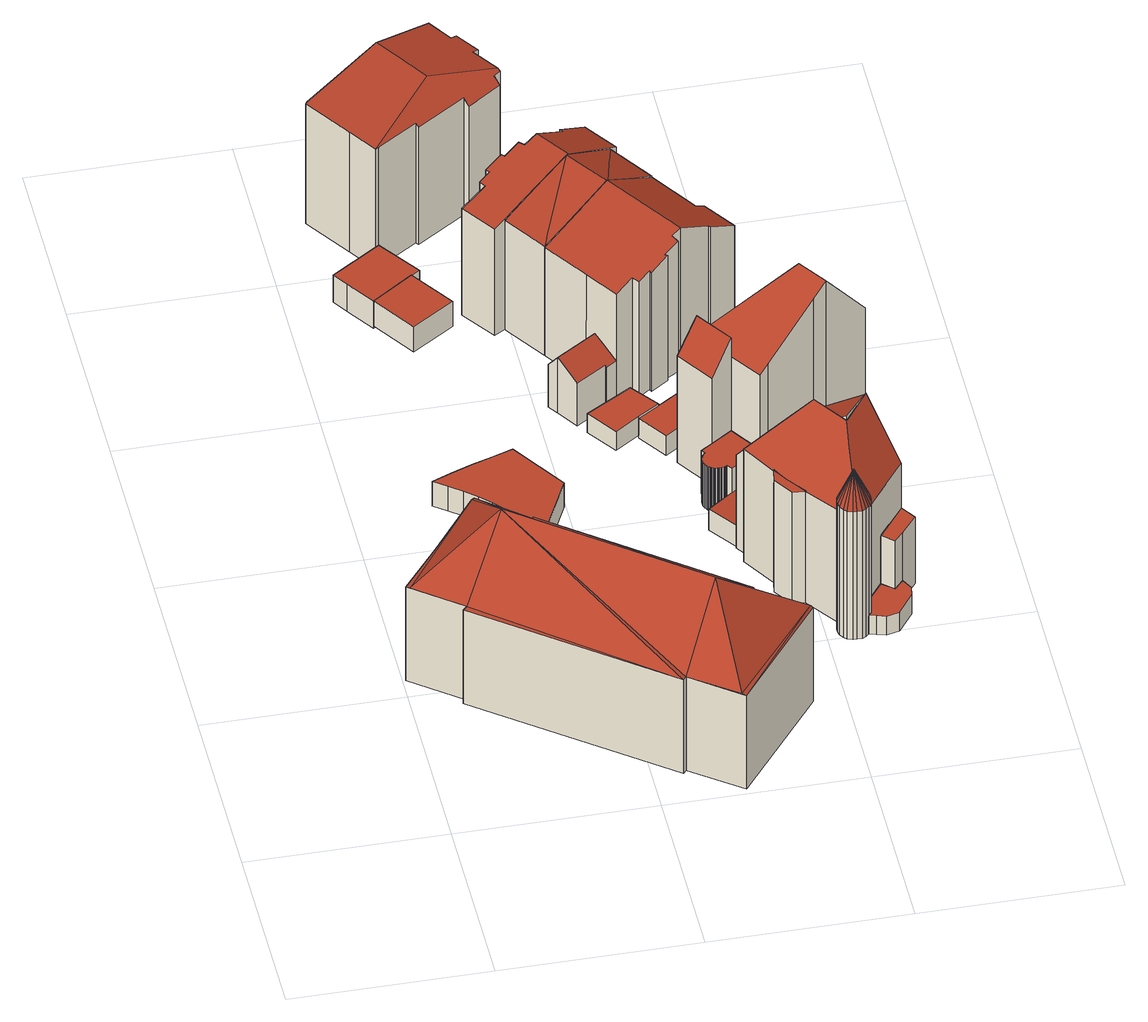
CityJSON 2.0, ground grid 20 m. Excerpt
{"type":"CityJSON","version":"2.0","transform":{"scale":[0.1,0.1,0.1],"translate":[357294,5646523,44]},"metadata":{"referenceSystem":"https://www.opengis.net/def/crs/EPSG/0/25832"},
"CityObjects":{
"building1":{"type":"Building","attributes":{"Gemeindeschluessel":"05315000","Geometrietyp2DReferenz":"3000","function":"31001_2000","roofType":"5000","measuredHeight":18.31},"address":[{"country":"Germany","locality":"Köln","thoroughfareNumber":"15","thoroughfareName":"Mevissenstr."}],"geometry":[{"type":"Solid","lod":"2","boundaries":[[[[0,1,2,3]],[[4,5,1,0]],[[6,7,5,4]],[[8,9,7,6]],[[10,11,9,8]],[[12,13,11,10]],[[14,15,13,12]],[[16,17,15,14]],[[18,19,17,16]],[[20,21,19,18]],[[22,23,21,20]],[[24,25,23,22]],[[26,27,25,24]],[[3,2,27,26]],[[14,28,16]],[[28,29,16]],[[30,29,28]],[[31,32,0]],[[33,31,0]],[[0,3,26,33]],[[30,12,10]],[[30,10,8]],[[30,8,6]],[[31,30,6]],[[6,32,31]],[[12,30,28]],[[33,24,31]],[[18,29,30]],[[18,30,31]],[[20,18,31]],[[20,31,24]],[[24,22,20]],[[32,4,0]],[[32,6,4]],[[28,14,12]],[[29,18,16]],[[33,26,24]],[[1,5,7,9,11,13,15,17,19,21,23,25,27,2]]]],"semantics":{"surfaces":[{"type":"WallSurface"},{"type":"RoofSurface"},{"type":"GroundSurface"}],"values":[[0,0,0,0,0,0,0,0,0,0,0,0,0,0,1,1,1,1,1,1,1,1,1,1,1,1,1,1,1,1,1,1,0,0,0,0,0,2]]}}]},
"building2":{"type":"Building","attributes":{"Gemeindeschluessel":"05315000","Geometrietyp2DReferenz":"3000","function":"51009_1611","roofType":"1000","measuredHeight":2.93},"geometry":[{"type":"Solid","lod":"2","boundaries":[[[[34,35,36,37]],[[38,39,35,34]],[[40,41,39,38]],[[42,43,41,40]],[[44,45,43,42]],[[46,47,45,44]],[[48,49,47,46]],[[50,51,49,48]],[[52,53,51,50]],[[54,55,53,52]],[[56,57,55,54]],[[58,59,57,56]],[[60,61,59,58]],[[37,36,61,60]],[[58,56,54,52,50,48,46,44,42,40,38,34,37,60]],[[35,39,41,43,45,47,49,51,53,55,57,59,61,36]]]],"semantics":{"surfaces":[{"type":"WallSurface"},{"type":"RoofSurface"},{"type":"GroundSurface"}],"values":[[0,0,0,0,0,0,0,0,0,0,0,0,0,0,1,2]]}}]},
"building3":{"type":"Building","attributes":{"Gemeindeschluessel":"05315000","Geometrietyp2DReferenz":"3000","function":"31001_2460","roofType":"1000","measuredHeight":3.33},"geometry":[{"type":"Solid","lod":"2","boundaries":[[[[62,63,64,65]],[[66,67,63,62]],[[68,69,67,66]],[[70,71,69,68]],[[72,73,71,70]],[[74,75,73,72]],[[65,64,75,74]],[[72,70,68,66,62,65,74]],[[63,67,69,71,73,75,64]]]],"semantics":{"surfaces":[{"type":"WallSurface"},{"type":"RoofSurface"},{"type":"GroundSurface"}],"values":[[0,0,0,0,0,0,0,1,2]]}}]},
"building4":{"type":"Building","attributes":{"Gemeindeschluessel":"05315000","Geometrietyp2DReferenz":"3000","function":"31001_2460","roofType":"1000","measuredHeight":3.19},"geometry":[{"type":"Solid","lod":"2","boundaries":[[[[76,77,78,79]],[[80,81,77,76]],[[82,83,81,80]],[[79,78,83,82]],[[80,76,79,82]],[[77,81,83,78]]]],"semantics":{"surfaces":[{"type":"WallSurface"},{"type":"RoofSurface"},{"type":"GroundSurface"}],"values":[[0,0,0,0,1,2]]}}]},
"building5":{"type":"Building","attributes":{"Gemeindeschluessel":"05315000","Geometrietyp2DReferenz":"3000","function":"31001_2000","roofType":"5000","measuredHeight":16.53},"address":[{"country":"Germany","locality":"Köln","thoroughfareNumber":"22","thoroughfareName":"Worringer Str."}],"geometry":[{"type":"Solid","lod":"2","boundaries":[[[[84,85,86,87]],[[88,89,85,84]],[[90,91,89,88]],[[92,93,91,90]],[[94,95,93,92]],[[96,97,95,94]],[[98,99,97,96]],[[100,101,99,98]],[[102,103,101,100]],[[104,105,103,102]],[[106,107,105,104]],[[108,109,107,106]],[[110,111,109,108]],[[112,113,111,110]],[[114,115,113,112]],[[116,117,115,114]],[[118,119,117,116]],[[120,121,119,118]],[[122,123,121,120]],[[87,86,123,122]],[[116,114,112,110,108,106,104,102,100,124,118]],[[98,96,94,92,90,88,124,100]],[[84,87,122,120,118,124,88]],[[85,89,91,93,95,97,99,101,103,105,107,109,111,113,115,117,119,121,123,86]]]],"semantics":{"surfaces":[{"type":"WallSurface"},{"type":"RoofSurface"},{"type":"GroundSurface"}],"values":[[0,0,0,0,0,0,0,0,0,0,0,0,0,0,0,0,0,0,0,0,1,1,1,2]]}}]},
"building6":{"type":"Building","attributes":{"Gemeindeschluessel":"05315000","Geometrietyp2DReferenz":"3000","function":"31001_2460","roofType":"1000","measuredHeight":2.36},"geometry":[{"type":"Solid","lod":"2","boundaries":[[[[125,126,127,128]],[[129,130,126,125]],[[131,132,130,129]],[[133,134,132,131]],[[128,127,134,133]],[[131,129,125,128,133]],[[126,130,132,134,127]]]],"semantics":{"surfaces":[{"type":"WallSurface"},{"type":"RoofSurface"},{"type":"GroundSurface"}],"values":[[0,0,0,0,0,1,2]]}}]},
"building7":{"type":"Building","attributes":{"Gemeindeschluessel":"05315000","Geometrietyp2DReferenz":"3000","function":"31001_1000"},"address":[{"country":"Germany","locality":"Köln","thoroughfareNumber":"24","thoroughfareName":"Worringer Str."}],"children":["building7-1","building7-2"]},
"building7-1":{"type":"BuildingPart","attributes":{"roofType":"3100","measuredHeight":16.24},"parents":["building7"],"geometry":[{"type":"Solid","lod":"2","boundaries":[[[[135,136,137,138]],[[139,140,136,135]],[[141,142,140,139]],[[143,144,142,141]],[[145,146,144,143]],[[147,148,146,145]],[[149,150,148,147]],[[151,152,150,149]],[[153,154,152,151]],[[155,156,154,153]],[[157,158,156,155]],[[159,160,158,157]],[[161,162,160,159]],[[163,164,162,161]],[[165,166,164,163]],[[167,166,165]],[[168,169,170]],[[138,137,168,170]],[[165,163,161,159,157,155,171]],[[153,151,149,147,145,143,141,139,135,138,170,172,171,155]],[[136,140,142,144,146,148,150,152,154,156,158,160,162,164,166,173,168,137]],[[167,165,171]],[[166,167,174,173]],[[167,171,174]],[[169,172,170]],[[174,169,168,173]],[[174,171,172,169]]]],"semantics":{"surfaces":[{"type":"WallSurface"},{"type":"RoofSurface"},{"type":"GroundSurface"},{"type":"ClosureSurface"}],"values":[[0,0,0,0,0,0,0,0,0,0,0,0,0,0,0,0,0,0,1,1,2,0,3,3,0,3,3]]}}]},
"building7-2":{"type":"BuildingPart","attributes":{"roofType":"3100","measuredHeight":16.38},"parents":["building7"],"geometry":[{"type":"Solid","lod":"2","boundaries":[[[[175,176,177,178]],[[169,168,176,175]],[[178,177,166,167]],[[179,178,167]],[[171,180,179,167]],[[179,180,175]],[[172,169,175,180]],[[179,175,178]],[[176,168,173,166,177]],[[173,174,167,166]],[[168,169,174,173]],[[171,172,180]],[[167,174,171]],[[174,169,172,171]]]],"semantics":{"surfaces":[{"type":"WallSurface"},{"type":"RoofSurface"},{"type":"GroundSurface"},{"type":"ClosureSurface"}],"values":[[0,0,0,1,1,1,1,0,2,3,3,0,3,3]]}}]},
"building8":{"type":"Building","attributes":{"Gemeindeschluessel":"05315000","Geometrietyp2DReferenz":"3000","function":"31001_2460","roofType":"1000","measuredHeight":2.36},"geometry":[{"type":"Solid","lod":"2","boundaries":[[[[181,182,183,184]],[[185,186,182,181]],[[187,188,186,185]],[[189,190,188,187]],[[184,183,190,189]],[[187,185,181,184,189]],[[182,186,188,190,183]]]],"semantics":{"surfaces":[{"type":"WallSurface"},{"type":"RoofSurface"},{"type":"GroundSurface"}],"values":[[0,0,0,0,0,1,2]]}}]},
"building9":{"type":"Building","attributes":{"Gemeindeschluessel":"05315000","Geometrietyp2DReferenz":"3000","function":"51009_1610","roofType":"1000","measuredHeight":5.3},"geometry":[{"type":"Solid","lod":"2","boundaries":[[[[191,192,193,194]],[[195,196,192,191]],[[197,198,196,195]],[[199,200,198,197]],[[201,202,200,199]],[[203,204,202,201]],[[205,206,204,203]],[[207,208,206,205]],[[209,210,208,207]],[[211,212,210,209]],[[213,214,212,211]],[[215,216,214,213]],[[217,218,216,215]],[[219,220,218,217]],[[221,222,220,219]],[[223,224,222,221]],[[225,226,224,223]],[[227,228,226,225]],[[229,230,228,227]],[[231,232,230,229]],[[233,234,232,231]],[[235,236,234,233]],[[237,238,236,235]],[[239,240,238,237]],[[241,242,240,239]],[[243,244,242,241]],[[245,246,244,243]],[[247,248,246,245]],[[249,250,248,247]],[[251,252,250,249]],[[253,254,252,251]],[[255,256,254,253]],[[257,258,256,255]],[[259,260,258,257]],[[261,262,260,259]],[[263,264,262,261]],[[265,266,264,263]],[[267,268,266,265]],[[194,193,268,267]],[[265,263,261,259,257,255,253,251,249,247,245,243,241,239,237,235,233,231,229,227,225,223,221,219,217,215,213,211,209,207,205,203,201,199,197,195,191,194,267]],[[192,196,198,200,202,204,206,208,210,212,214,216,218,220,222,224,226,228,230,232,234,236,238,240,242,244,246,248,250,252,254,256,258,260,262,264,266,268,193]]]],"semantics":{"surfaces":[{"type":"WallSurface"},{"type":"RoofSurface"},{"type":"GroundSurface"}],"values":[[0,0,0,0,0,0,0,0,0,0,0,0,0,0,0,0,0,0,0,0,0,0,0,0,0,0,0,0,0,0,0,0,0,0,0,0,0,0,0,1,2]]}}]},
"building10":{"type":"Building","attributes":{"Gemeindeschluessel":"05315000","Geometrietyp2DReferenz":"3000","function":"31001_2460","roofType":"2100","measuredHeight":3.1},"geometry":[{"type":"Solid","lod":"2","boundaries":[[[[269,270,271,272]],[[273,274,270,269]],[[275,276,274,273]],[[277,278,276,275]],[[279,280,278,277]],[[272,271,280,279]],[[277,275,273,269,272,279]],[[270,274,276,278,280,271]]]],"semantics":{"surfaces":[{"type":"WallSurface"},{"type":"RoofSurface"},{"type":"GroundSurface"}],"values":[[0,0,0,0,0,0,1,2]]}}]},
"building11":{"type":"Building","attributes":{"Gemeindeschluessel":"05315000","Geometrietyp2DReferenz":"3000","function":"31001_1000"},"address":[{"country":"Germany","locality":"Köln","thoroughfareNumber":"26","thoroughfareName":"Worringer Str."}],"children":["building11-1","building11-2"]},
"building11-1":{"type":"BuildingPart","attributes":{"roofType":"3100","measuredHeight":16.53},"parents":["building11"],"geometry":[{"type":"Solid","lod":"2","boundaries":[[[[281,282,283,284]],[[285,286,282,281]],[[287,288,286,285]],[[289,290,288,287]],[[291,292,290,289]],[[293,294,295,292,291]],[[296,176,297,298,299]],[[300,301,176,296]],[[302,177,301,300]],[[303,304,177,302]],[[305,306,304,303]],[[307,308,306,305]],[[309,310,308,307]],[[311,312,310,309]],[[313,314,312,311]],[[315,316,314,313]],[[317,318,316,315]],[[284,283,318,317]],[[311,309,307,305,303,302,300,313]],[[296,299,293,291,289,287,285,281,284,317,315,313,300]],[[282,286,288,290,292,295,319,297,176,301,177,304,306,308,310,312,314,316,318,283]],[[298,320,294,293,299]],[[297,319,320,298]],[[319,295,294,320]]]],"semantics":{"surfaces":[{"type":"WallSurface"},{"type":"RoofSurface"},{"type":"GroundSurface"},{"type":"ClosureSurface"}],"values":[[0,0,0,0,0,0,0,0,0,0,0,0,0,0,0,0,0,0,1,1,2,0,3,3]]}}]},
"building11-2":{"type":"BuildingPart","attributes":{"roofType":"3100","measuredHeight":6.85},"parents":["building11"],"geometry":[{"type":"Solid","lod":"2","boundaries":[[[[321,322,323,324]],[[325,326,322,321]],[[327,328,326,325]],[[329,330,328,327]],[[298,297,330,329]],[[331,332,295,294]],[[324,323,332,331]],[[298,329,327,325,320]],[[321,324,331,294,320,325]],[[322,326,328,330,297,319,295,332,323]],[[297,298,320,319]],[[295,319,320,294]]]],"semantics":{"surfaces":[{"type":"WallSurface"},{"type":"RoofSurface"},{"type":"GroundSurface"},{"type":"ClosureSurface"}],"values":[[0,0,0,0,0,0,0,1,1,2,3,3]]}}]},
"building12":{"type":"Building","attributes":{"Gemeindeschluessel":"05315000","Geometrietyp2DReferenz":"3000","function":"31001_1000"},"address":[{"country":"Germany","locality":"Köln","thoroughfareNumber":"101","thoroughfareName":"Konrad-Adenauer-Ufer"}],"children":["building12-1","building12-2","building12-3","building12-4","building12-5","building12-6","building12-7","building12-8"]},
"building12-1":{"type":"BuildingPart","attributes":{"roofType":"1000","measuredHeight":13.73},"parents":["building12"],"geometry":[{"type":"Solid","lod":"2","boundaries":[[[[333,334,335,336]],[[337,338,334,333]],[[339,340,338,337]],[[336,335,341,342]],[[343,344,345,339,337,333,336,342]],[[334,338,340,346,341,335]],[[340,339,345,344,346]],[[346,344,343,342,341]]]],"semantics":{"surfaces":[{"type":"WallSurface"},{"type":"RoofSurface"},{"type":"GroundSurface"},{"type":"ClosureSurface"}],"values":[[0,0,0,0,1,2,3,3]]}}]},
"building12-2":{"type":"BuildingPart","attributes":{"roofType":"2100","measuredHeight":2.35},"parents":["building12"],"geometry":[{"type":"Solid","lod":"2","boundaries":[[[[347,348,349,350,351,352,353,354,355,356,357,358,359,360]],[[361,348,347,362]],[[363,349,348,361]],[[364,350,349,363]],[[365,351,350,364]],[[366,352,351,365]],[[367,353,352,366]],[[368,358,357,369]],[[368,369,370,371,372,367,366,365,364,363,361,362,373,374]],[[360,373,362,347]],[[353,367,372,354]],[[354,372,371,355]],[[355,371,370,356]],[[356,370,369,357]],[[358,368,374,359]],[[360,359,374,373]]]],"semantics":{"surfaces":[{"type":"GroundSurface"},{"type":"WallSurface"},{"type":"RoofSurface"},{"type":"ClosureSurface"}],"values":[[0,1,1,1,1,1,1,1,2,3,3,3,3,3,3,3]]}}]},
"building12-3":{"type":"BuildingPart","attributes":{"roofType":"4000","measuredHeight":19.56},"parents":["building12"],"geometry":[{"type":"Solid","lod":"2","boundaries":[[[[375,376,353,367,377]],[[378,379,376,375]],[[380,381,379,378]],[[382,383,381,380]],[[384,385,383,382]],[[386,387,385,384]],[[388,389,387,386]],[[390,391,389,388]],[[392,393,391,390]],[[394,395,393,392]],[[396,397,398,395,394]],[[399,400,401]],[[401,400,402]],[[402,400,403]],[[403,400,404]],[[404,400,405]],[[405,400,406]],[[406,400,407]],[[407,400,408]],[[408,400,377]],[[377,400,375]],[[375,400,378]],[[378,400,380]],[[380,400,382]],[[382,400,384]],[[384,400,386]],[[386,400,388]],[[388,400,390]],[[390,400,392]],[[392,400,394]],[[394,400,396]],[[396,400,409]],[[409,400,399]],[[410,411,412,413,414,358,357,356,355,354,353,376,379,381,383,385,387,389,391,393,395,398,415,416]],[[417,399,401,418]],[[410,416,417,418]],[[419,418,401,402,420]],[[412,411,419,420]],[[410,418,419,411]],[[421,420,402,403]],[[413,412,420,421]],[[422,421,403,404]],[[414,413,421,422]],[[369,357,358,423,422,404,405]],[[358,414,422,423]],[[370,369,405,406]],[[356,357,369,370]],[[371,370,406,407]],[[355,356,370,371]],[[372,371,407,408]],[[354,355,371,372]],[[372,408,377,367]],[[353,354,372,367]],[[397,396,409,424]],[[415,398,397,424]],[[424,409,399,417]],[[416,415,424,417]]]],"semantics":{"surfaces":[{"type":"WallSurface"},{"type":"RoofSurface"},{"type":"GroundSurface"},{"type":"ClosureSurface"}],"values":[[0,0,0,0,0,0,0,0,0,0,0,1,1,1,1,1,1,1,1,1,1,1,1,1,1,1,1,1,1,1,1,1,1,2,0,3,0,3,3,0,3,0,3,0,3,0,3,0,3,0,3,0,3,0,3,0,3]]}}]},
"building12-4":{"type":"BuildingPart","attributes":{"roofType":"2100","measuredHeight":19.54},"parents":["building12"],"geometry":[{"type":"Solid","lod":"2","boundaries":[[[[425,426,427,428,429,430]],[[420,421,422,423,425,430,431,432,433,419]],[[428,427,359,358,414,413,412,411,434]],[[431,430,429]],[[434,432,431,429,428]],[[374,435,426,425,423,368]],[[358,359,374,368]],[[427,426,435,374,359]],[[358,368,423,422,414]],[[414,422,421,413]],[[413,421,420,412]],[[412,420,419,411]],[[411,419,433,432,434]]]],"semantics":{"surfaces":[{"type":"WallSurface"},{"type":"RoofSurface"},{"type":"GroundSurface"},{"type":"ClosureSurface"}],"values":[[0,1,2,0,3,0,3,3,3,3,3,3,3]]}}]},
"building12-5":{"type":"BuildingPart","attributes":{"roofType":"2100","measuredHeight":8.29},"parents":["building12"],"geometry":[{"type":"Solid","lod":"2","boundaries":[[[[436,437,427,426]],[[438,362,347,437,436]],[[439,438,436,426,435]],[[437,347,360,359,427]],[[362,438,439,373]],[[360,347,362,373]],[[373,439,435,374]],[[359,360,373,374]],[[427,359,374,435,426]]]],"semantics":{"surfaces":[{"type":"WallSurface"},{"type":"RoofSurface"},{"type":"GroundSurface"},{"type":"ClosureSurface"}],"values":[[0,0,1,2,0,3,0,3,3]]}}]},
"building12-6":{"type":"BuildingPart","attributes":{"roofType":"2100","measuredHeight":19.51},"parents":["building12"],"geometry":[{"type":"Solid","lod":"2","boundaries":[[[[440,441,398,397]],[[336,335,441,440]],[[342,341,335,336]],[[442,443,340,339]],[[418,419,433,432,444,445,446,442,339,345,447,343,342,336,440,397,424,417]],[[398,441,335,341,346,340,443,448,434,411,410,416,415]],[[398,415,424,397]],[[343,447,344]],[[341,342,343,344,346]],[[344,447,345]],[[340,346,344,345,339]],[[443,442,446,445,449,448]],[[449,445,444]],[[448,449,444,432,434]],[[411,434,432,433,419]],[[419,418,410,411]],[[416,410,418,417]],[[415,416,417,424]]]],"semantics":{"surfaces":[{"type":"WallSurface"},{"type":"RoofSurface"},{"type":"GroundSurface"},{"type":"ClosureSurface"}],"values":[[0,0,0,0,1,2,3,0,3,0,3,3,0,3,3,3,3,3]]}}]},
"building12-7":{"type":"BuildingPart","attributes":{"roofType":"2100","measuredHeight":20.13},"parents":["building12"],"geometry":[{"type":"Solid","lod":"2","boundaries":[[[[450,280,451,452]],[[453,454,280,450]],[[455,456,454,453]],[[429,428,456,455]],[[455,453,450,452,449,444,457,431,429]],[[448,451,280,454,456,428,434]],[[432,457,444]],[[448,434,432,444,449]],[[451,448,449,452]],[[431,457,432]],[[428,429,431,432,434]]]],"semantics":{"surfaces":[{"type":"WallSurface"},{"type":"RoofSurface"},{"type":"GroundSurface"},{"type":"ClosureSurface"}],"values":[[0,0,0,0,1,2,0,3,3,0,3]]}}]},
"building12-8":{"type":"BuildingPart","attributes":{"roofType":"2100","measuredHeight":19.53},"parents":["building12"],"geometry":[{"type":"Solid","lod":"2","boundaries":[[[[458,459,443,442]],[[460,461,459,458]],[[462,463,461,460]],[[464,271,463,462]],[[465,452,451,271,464]],[[464,462,460,458,442,446,445,465]],[[443,459,461,463,271,451,448]],[[443,448,449,445,446,442]],[[452,465,445,449]],[[451,452,449,448]]]],"semantics":{"surfaces":[{"type":"WallSurface"},{"type":"RoofSurface"},{"type":"GroundSurface"},{"type":"ClosureSurface"}],"values":[[0,0,0,0,0,1,2,3,0,3]]}}]},
"building13":{"type":"Building","attributes":{"Gemeindeschluessel":"05315000","Geometrietyp2DReferenz":"3000","function":"31001_1100"},"address":[{"country":"Germany","locality":"Köln","thoroughfareNumber":"28","thoroughfareName":"Worringer Str."}],"children":["building13-1","building13-2"]},
"building13-1":{"type":"BuildingPart","attributes":{"roofType":"5000","measuredHeight":20.76},"parents":["building13"],"geometry":[{"type":"Solid","lod":"2","boundaries":[[[[466,467,468,469]],[[470,471,467,466]],[[472,473,471,470]],[[474,475,473,472]],[[476,477,475,474]],[[478,479,477,476]],[[480,481,479,478]],[[482,483,484,485]],[[486,487,483,482]],[[488,489,487,486]],[[490,491,489,488]],[[492,493,491,490]],[[494,495,493,492]],[[496,497,495,494]],[[498,499,497,496]],[[500,501,499,498]],[[469,468,501,500]],[[494,492,490,488,486,482,485,502,496]],[[480,478,476,474,472,502,485]],[[470,466,469,500,498,496,502,472]],[[467,471,473,475,477,479,481,484,483,487,489,491,493,495,497,499,501,468]],[[481,480,485,484]]]],"semantics":{"surfaces":[{"type":"WallSurface"},{"type":"RoofSurface"},{"type":"GroundSurface"},{"type":"ClosureSurface"}],"values":[[0,0,0,0,0,0,0,0,0,0,0,0,0,0,0,0,0,1,1,1,2,3]]}}]},
"building13-2":{"type":"BuildingPart","attributes":{"roofType":"2100","measuredHeight":16.66},"parents":["building13"],"geometry":[{"type":"Solid","lod":"2","boundaries":[[[[503,504,481,480,505]],[[506,507,504,503]],[[508,485,484,507,506]],[[506,503,505,508]],[[504,507,484,481]],[[480,485,508,505]],[[481,484,485,480]]]],"semantics":{"surfaces":[{"type":"WallSurface"},{"type":"RoofSurface"},{"type":"GroundSurface"},{"type":"ClosureSurface"}],"values":[[0,0,0,1,2,0,3]]}}]}
},
"vertices":[
[88,330,126],[88,330,11],[40,267,11],[40,267,126],[90,328,126],[90,328,11],[138,292,126],[138,292,11],[139,294,126],[139,294,11],[320,153,126],[320,153,11],[318,151,126],[318,151,11],[368,113,126],[368,113,11],[282,3,126],[282,3,11],[232,41,126],[232,41,11],[229,37,126],[229,37,11],[48,177,126],[48,177,11],[52,181,126],[52,181,11],[2,220,126],[2,220,11],[366,114,129],[278,5,128],[272,97,194],[96,234,194],[90,328,129],[6,217,127],
[148,396,38],[148,396,8],[157,383,8],[157,383,38],[138,409,38],[138,409,8],[127,421,38],[127,421,8],[116,432,38],[116,432,8],[104,443,38],[104,443,8],[91,453,38],[91,453,8],[78,463,38],[78,463,8],[98,471,38],[98,471,8],[119,479,38],[119,479,8],[140,486,38],[140,486,8],[161,493,38],[161,493,8],[198,436,38],[198,436,8],[165,369,38],[165,369,8],
[55,740,51],[55,740,18],[74,711,18],[74,711,51],[45,756,51],[45,756,18],[92,787,51],[92,787,18],[95,789,51],[95,789,18],[125,746,51],[125,746,18],[116,740,51],[116,740,18],
[116,740,52],[116,740,21],[74,711,21],[74,711,52],[146,695,52],[146,695,21],[103,667,52],[103,667,21],
[69,883,178],[69,883,24],[43,866,24],[43,866,172],[119,916,189],[119,916,24],[177,954,171],[177,954,24],[193,929,171],[193,929,24],[199,933,169],[199,933,24],[215,909,169],[215,909,24],[209,905,171],[209,905,24],[227,878,171],[227,878,24],[229,875,169],[229,875,24],[222,870,169],[222,870,24],[226,863,162],[226,863,24],[192,840,162],[192,840,24],[188,846,168],[188,846,24],[138,813,168],[138,813,24],[136,816,171],[136,816,24],[95,789,171],[95,789,24],[92,787,171],[92,787,24],[73,816,171],[73,816,24],[41,864,171],[41,864,24],[156,860,189],
[237,517,48],[237,517,25],[258,486,25],[258,486,48],[284,545,48],[284,545,25],[305,517,48],[305,517,25],[283,503,48],[283,503,25],
[157,706,155],[157,706,24],[181,671,24],[181,671,155],[183,723,164],[183,723,24],[179,730,164],[179,730,24],[190,737,168],[190,737,24],[187,741,168],[187,741,24],[204,752,175],[204,752,24],[207,749,175],[207,749,24],[222,759,181],[222,759,24],[227,754,181],[227,754,24],[240,762,186],[240,762,24],[268,778,170],[268,778,24],[266,781,170],[266,781,24],[293,797,155],[293,797,24],[316,763,155],[316,763,24],[309,758,159],[309,758,24],[309,758,158],[192,678,24],[192,678,158],[192,678,159],[263,727,186],[214,694,167],[263,727,24],[263,727,158],
[221,634,158],[221,634,24],[339,712,24],[339,712,158],[291,680,187],[261,725,187],
[283,503,46],[283,503,22],[303,473,22],[303,473,46],[305,517,46],[305,517,22],[334,536,46],[334,536,22],[354,507,46],[354,507,22],
[342,386,75],[342,386,22],[343,387,22],[343,387,75],[341,386,75],[341,386,22],[340,385,75],[340,385,22],[338,385,75],[338,385,22],[337,385,75],[337,385,22],[336,385,75],[336,385,22],[335,385,75],[335,385,22],[334,385,75],[334,385,22],[332,385,75],[332,385,22],[331,385,75],[331,385,22],[330,386,75],[330,386,22],[329,386,75],[329,386,22],[328,387,75],[328,387,22],[327,388,75],[327,388,22],[326,388,75],[326,388,22],[325,389,75],[325,389,22],[324,391,75],[324,391,22],[323,392,75],[323,392,22],[323,393,75],[323,393,22],[322,395,75],[322,395,22],[322,396,75],[322,396,22],[322,397,75],[322,397,22],[322,398,75],[322,398,22],[322,399,75],[322,399,22],[322,401,75],[322,401,22],[322,402,75],[322,402,22],[323,403,75],[323,403,22],[323,404,75],[323,404,22],[324,405,75],[324,405,22],[324,406,75],[324,406,22],[325,407,75],[325,407,22],[326,408,75],[326,408,22],[327,409,75],[327,409,22],[324,413,75],[324,413,22],[336,421,75],[336,421,22],[357,435,75],[357,435,22],[378,403,75],[378,403,22],[347,382,75],[347,382,22],
[321,365,44],[321,365,18],[342,336,18],[342,336,44],[345,381,45],[345,381,18],[378,403,48],[378,403,18],[387,409,49],[387,409,18],[406,381,49],[406,381,18],
[326,575,178],[326,575,24],[324,577,24],[324,577,178],[308,563,170],[308,563,24],[307,566,170],[307,566,24],[295,558,165],[295,558,24],[290,565,165],[290,565,24],[273,554,157],[273,554,75],[273,554,24],[221,634,157],[251,588,24],[251,588,76],[251,588,157],[290,680,189],[290,680,24],[339,712,157],[371,663,157],[371,663,24],[380,668,151],[380,668,24],[402,635,151],[402,635,24],[376,618,168],[376,618,24],[374,620,168],[374,620,24],[343,599,189],[343,599,24],[334,594,185],[334,594,24],[338,586,184],[338,586,24],[257,578,24],[257,578,92],
[230,529,76],[230,529,24],[261,549,24],[261,549,76],[216,551,92],[216,551,24],[209,561,76],[209,561,24],[240,581,76],[240,581,24],[262,547,75],[262,547,24],
[376,246,155],[376,246,18],[388,245,18],[388,245,155],[363,266,155],[363,266,18],[365,279,155],[365,279,18],[389,245,18],[389,245,155],[374,266,155],[366,280,155],[365,280,155],[366,280,18],
[478,231,18],[484,220,18],[482,209,18],[466,187,18],[453,184,18],[444,187,18],[437,189,18],[440,192,18],[441,198,18],[441,203,18],[440,207,18],[439,207,18],[457,230,18],[469,221,18],[484,220,41],[478,231,41],[482,209,41],[466,187,41],[453,184,41],[444,187,41],[437,189,41],[439,207,41],[440,207,41],[441,203,41],[441,198,41],[440,192,41],[469,221,41],[457,230,42],
[434,186,175],[434,186,18],[437,189,175],[430,184,175],[430,184,18],[425,184,175],[425,184,18],[421,184,175],[421,184,18],[416,186,175],[416,186,18],[413,189,175],[413,189,18],[410,193,175],[410,193,18],[409,198,175],[409,198,18],[409,202,175],[409,202,18],[410,207,175],[410,207,18],[412,209,175],[412,209,154],[412,209,18],[420,214,178],[425,200,214],[425,215,178],[430,215,179],[434,213,179],[438,210,178],[440,207,177],[441,203,176],[441,198,174],[440,192,172],[415,212,176],[425,215,18],[429,215,18],[430,215,18],[434,213,18],[438,210,18],[415,212,18],[420,214,18],[420,214,165],[425,215,170],[429,215,173],[430,215,172],[434,213,166],[438,210,160],[439,207,155],[415,212,159],
[484,266,155],[484,266,100],[484,266,18],[458,304,18],[458,304,213],[458,304,214],[458,303,214],[433,270,213],[431,249,198],[433,270,18],[457,230,101],
[494,251,100],[494,251,18],[478,231,100],[469,221,100],
[413,210,156],[413,210,18],[344,314,157],[344,314,18],[429,276,213],[409,306,213],[379,310,187],[366,280,156],[409,306,18],[409,306,181],
[406,381,131],[373,358,18],[373,358,126],[418,363,150],[418,363,18],[425,353,161],[425,353,18],[433,270,219],
[344,315,155],[344,315,18],[351,320,155],[351,320,18],[341,335,132],[341,335,18],[342,336,132],[373,358,131],
[470,516,165],[470,516,23],[476,520,23],[476,520,156],[494,479,165],[494,479,23],[451,450,230],[451,450,23],[437,441,218],[437,441,23],[387,409,174],[387,409,23],[378,403,166],[378,403,23],[357,435,166],[357,435,23],[366,496,166],[366,496,23],[332,473,23],[332,473,166],[369,507,157],[369,507,23],[366,511,150],[366,511,23],[386,524,150],[386,524,23],[388,520,156],[388,520,23],[401,519,166],[401,519,23],[446,549,166],[446,549,23],[450,543,167],[450,543,23],[457,547,155],[457,547,23],[431,480,230],
[336,421,154],[336,421,23],[357,435,189],[311,460,154],[311,460,23],[332,473,189]
]}
